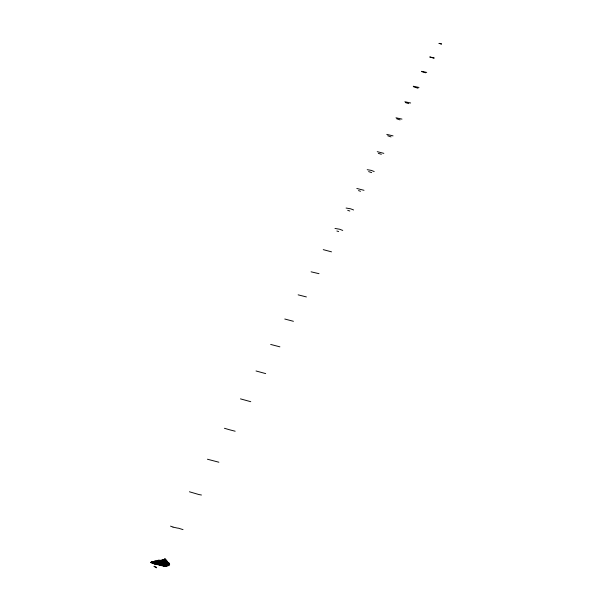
<?xml version="1.0" encoding="UTF-8"?>
<svg xmlns="http://www.w3.org/2000/svg" width="598" height="598" viewBox="0 0 598 598"><rect width="100%" height="100%" fill="white"/><g stroke="black" fill="none" stroke-linecap="round" stroke-linejoin="round"><path stroke-width="0.9" d="M155.233 561.014C155.48 563.869 152.767 563.839 150.576 562.471M154.321 561.313C153.215 561.597 154.688 562.725 152.804 561.649M155.024 561.133C155.009 563.099 159.143 559.1 155.383 563.039C164.457 566.463 154.62 561.275 160.032 563.421C162.634 563.705 157.969 563.129 159.262 563.652C161.154 565.566 152.58 562.225 151.944 561.948M158.216 560.229C156.863 561.649 158.418 562.539 159.218 561.619C158.515 563.75 161.228 562.292 161.004 561.963C161.116 560.416 161.438 560.864 162.364 562.337C163.142 561.447 163.68 561.223 164.196 562.412C166.827 561.828 161.273 563.862 164.338 563.077C164.891 563.159 166.521 563.667 166.543 563.024C166.879 561.724 167.56 562.419 167.926 563.107C167.373 564.961 169.017 563.54 169.361 565.162M161.221 560.012C160.698 561.335 160.892 561.664 160.129 562.09C159.733 560.393 156.676 562.539 158.59 560.184M167.365 561.186L167.515 562.083L167.604 561.627M166.109 566.366C159.016 565.08 168.225 564.228 166.894 563.451M166.102 559.975L165.16 560.438L164.831 559.339M165.646 559.369L165.362 559.78L165.078 558.831M155.069 561.103L155.032 562.501L155.981 562.12L155.293 563.219L160.257 564.699L159.868 563.57L158.986 563.241L159.92 563.652L160.301 564.706L163.62 565.103L166.222 566.343M163.665 565.117C164.487 563.936 166.648 564.871 166.954 563.563M162.701 559.96C161.512 561.694 162.88 560.662 162.955 559.863M165.848 559.691L165.205 559.922L164.824 558.405M167.231 563.039C166.027 563.75 163.934 563.817 162.566 563.069C164.233 563.181 164.809 560.842 163.172 560.707C162.746 562.733 161.752 561.462 161.55 560.199M155.712 563.899L153.843 563.563L154.508 563.271A2.721 1.57 28.5 0 0 154.927 563.346C157.543 564.542 160.062 564.998 162.97 565.551C160.698 563.929 164.51 561.32 161.677 563.017C161.482 562.935 158.874 563.682 160.862 563.682C161.744 564.654 162.357 563.757 162.245 562.972C162.619 565.147 166.693 563.383 164.988 564.848L164.719 565.469L166.296 566.299M158.089 560.266C155.936 563.779 156.579 562.464 158.896 562.711C160.63 563.757 161.595 562.628 161.43 561.38A0.792 0.456 28.3 0 1 161.572 561.754C162.125 562.972 164.756 561.784 163.605 562.628L162.409 563.413L163.501 563.697C164.614 564.669 164.861 563.413 166.655 563.929C168.965 565.222 163.037 564.579 166.401 566.284M160.989 560.124C161.034 561.365 158.567 560.476 159.36 560.034M151.182 562.12L153.492 563.518L157.11 564.475L157.618 564.191L156.586 564.22L154.725 563.024L157.902 560.386M157.79 560.468C156.683 562.12 154.725 561.634 154.546 562.823A1.742 1.002 28.5 0 1 154.067 562.703L152.198 561.881M154.284 563.167L154.149 563.6L155.607 563.884M166.341 560.251C165.87 560.513 164.846 561.507 164.682 559.429M167.163 563.174C166.812 564.751 168.643 564.086 168.591 565.147C165.497 564.452 165.212 565.095 166.55 566.254M162.798 559.803C160.742 564.908 163.03 558.816 164.271 560.632C162.843 563.338 166.087 560.827 165.138 562.479C162.656 563.017 167.941 563.406 165.736 562.561A1.316 0.762 28.2 0 1 166.379 562.613C166.715 562.232 166.207 561.926 166.042 561.193C165.407 559.765 167.186 562.322 166.752 560.7M159.92 564.923L162.357 565.454A0.777 0.449 28.2 0 1 162.798 565.506L164.054 566.067M162.865 565.469L163.889 566.127L163.247 565.431M169.084 562.905C166.752 564.206 169.75 562.98 169.159 564.445M150.935 562.232L156.242 564.228A0.792 0.456 28.4 0 0 156.93 564.445L163.62 566.171M334.985 228.443L339.619 229.228L342.751 230.439M163.097 565.446L163.964 566.089M168.128 562.307L167.56 562.449L166.394 561.201L166.775 562.823L165.257 562.561L165.407 561.223L164.211 562.09L164.697 560.842L164.129 559.571M346.093 208.044L350.555 208.792L353.597 209.965M157.117 560.745L155.592 560.909M421.56 71.319L426.718 72.418M162.933 565.416L162.409 565.424L162.723 565.043M404.876 101.735L410.647 102.991M413.794 86.889L417.995 88.205M356.804 188.46L364.018 190.314M405.324 102.557L408.808 103.633M413.263 86.232L418.996 87.458M367.209 169.69L371.253 170.378L374.199 171.551M395.988 117.791L401.976 119.099M293.431 321.298L284.768 319.018M323.256 249.643L331.524 251.848M235.164 431.218L230.148 429.932A1.51 0.979 28.4 0 0 229.699 429.813L224.429 428.28M151.324 562.068C152.303 563.092 156.018 563.652 154.508 563.271M311.095 271.821L319.011 273.682M168.815 563.279L169.69 564.213M368.607 171.604L371.672 172.635M270.67 344.433L279.894 346.84M154.351 566.515C157.782 569.206 156.945 566.829 154.979 566.755A3.027 1.734 28.4 0 1 154.576 566.523L154.187 566.343M306.393 296.929L298.14 294.844M168.599 565.701L166.446 565.192L167.418 566.194M433.812 58.17L429.76 56.974L434.32 57.969M386.749 134.378L393.05 135.888M358.479 190.59L360.534 191.285M421.882 71.708L425.701 72.792M173.061 527.115L177.569 528.116A3.252 1.936 28.3 0 1 178.548 528.221L183.018 529.619M336.876 231.007L338.647 231.561M378.317 153.327L381.33 154.306M163.62 565.17L160.78 564.893L154.209 562.89A55.479 32.726 28.8 0 1 152.288 562.142L151.832 561.963M387.691 135.739L391.047 136.897M189.431 491.78L198.76 494.501A0.792 0.486 28.3 0 1 199.201 494.606L201.444 495.017M347.7 210.317L349.808 211.019M207.439 459.227L218.875 462.217M396.691 118.793L400.077 119.899M256.041 370.977L265.684 373.601M240.471 398.873L250.756 401.692M170.527 526.135L172.912 527.047M168.898 564.519C168.838 563.316 167.746 564.25 168.232 562.374M377.248 151.668L383.826 153.365M152.348 561.836L154.583 562.643L154.695 561.201M154.067 566.246L154.59 566.568M166.707 566.239C165.594 565.147 166.513 564.617 169.01 565.701M151.713 562.449L153.596 563.637L155.891 564.108A4.717 2.706 28.4 0 1 156.586 564.437L157.857 564.131L159.875 565.005M152.408 561.694C154.336 562.942 154.142 562.292 154.508 561.253M166.214 566.523L165.967 566.328A1.121 0.643 28.2 0 1 165.459 566.149C164.562 565.536 160.757 562.045 162.686 564.975M164.368 559.489L164.876 561.059L165.609 561.26L165.519 562.426L166.438 562.449L165.743 562.068L165.653 560.7L166.618 561.148L166.498 560.483M163.209 559.81L164.002 560.341L164.016 559.564M155.794 563.024L156.183 563.204L155.794 563.024M155.682 561.455L155.248 561.858L155.682 561.455M160.354 563.159L159.218 562.897L160.354 563.159M158.306 563.765L157.797 563.6L158.306 563.765M441.474 43.99L439.082 43.377L441.474 43.99"/></g></svg>
